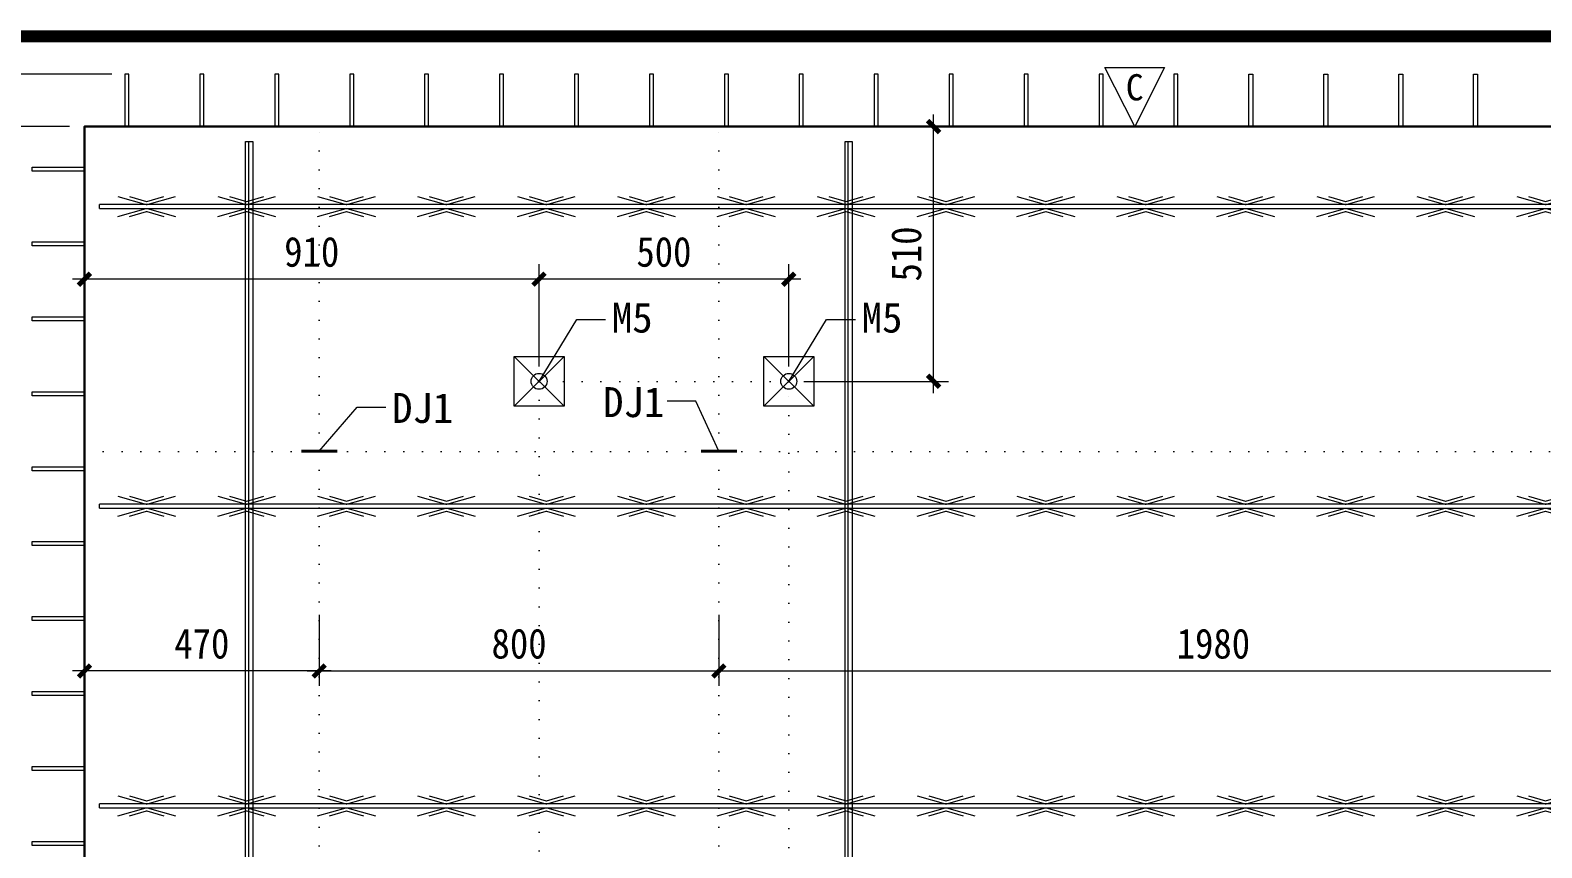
# Model space of a CAD drawing. Extents: x -517763 to -431309, y -403428 to -381056.
# Drawn here: x -454993 to -451967, y -396293 to -394656 of the extents above; entities that cross this region are included whole.
import ezdxf
from ezdxf.enums import TextEntityAlignment as Align

# ---------------------------------------------------------------- set-up
doc = ezdxf.new("R2010")
doc.units = 0
doc.header["$LTSCALE"] = 30
doc.header["$MEASUREMENT"] = 0
doc.linetypes.add('DOT', pattern=[0.25, 0, -0.25])
for name, color, linetype in [('ERECTIONMARK', 8, 'Continuous'), ('MyLine', 199, 'Continuous'), ('桁架', 4, 'Continuous'), ('钢筋', 7, 'Continuous')]:
    doc.layers.add(name, color=color, linetype=linetype)
for name, color, linetype, lineweight in [('YG-标注', 151, 'Continuous', 15), ('YZ-文字', 4, 'Continuous', 13), ('YZ-符号', 96, 'Continuous', 9), ('图框线', 7, 'Continuous', 13), ('墙板支撑', 7, 'Continuous', 15), ('轮廓线', 2, 'Continuous', 13)]:
    doc.layers.add(name, color=color, linetype=linetype, lineweight=lineweight)
doc.styles.add('YZ-样式 2', font='simhei.ttf', dxfattribs={"width": 0.9})
doc.styles.add('图签-黑体', font='simhei.ttf')
doc.styles.add('黑体', font='simhei.ttf')
doc.dimstyles.new('m_sc-10', dxfattribs={"dimtxt": 65, "dimasz": 30, "dimexe": 20, "dimexo": 30, "dimgap": 20, "dimtad": 1, "dimdec": 0, "dimzin": 1, "dimdsep": 46, "dimtxsty": '黑体', "dimblk": 'ARCHTICK', "dimcen": 250, "dimdle": 10, "dimclrd": 256, "dimclre": 256, "dimclrt": 7, "dimazin": 0, "dimtfac": 1, "dimtdec": 0, "dimtix": 1, "dimtmove": 2, "dimatfit": 2, "dimldrblk": 'ARCHTICK', "dimfxl": 1, "dimlwd": -1, "dimlwe": -1, "dimarcsym": 0})
doc.dimstyles.new('YZ-30', dxfattribs={"dimscale": 30, "dimtxt": 2, "dimasz": 0.8, "dimexe": 1, "dimexo": 1, "dimgap": 0.8, "dimtad": 1, "dimdec": 0, "dimzin": 1, "dimdsep": 46, "dimtxsty": 'YZ-样式 2', "dimblk": 'ARCHTICK', "dimcen": 250, "dimdle": 0.8, "dimclrd": 151, "dimclre": 151, "dimclrt": 7, "dimazin": 0, "dimtfac": 1, "dimtdec": 0, "dimtix": 1, "dimtmove": 2, "dimatfit": 2, "dimldrblk": 'ARCHTICK', "dimfxl": 1, "dimlwd": 9, "dimlwe": 9, "dimarcsym": 0})

# ---------------------------------------------------------------- blocks, each defined once
blk = doc.blocks.new('A$C03CA19CD')
at = {"layer": '桁架', "color": 4, "lineweight": 9}
blk.add_line((-4460, 4), (-4460, -4), dxfattribs=at)
for points in [[(-4460, 4), (0, 4), (0, -4), (-4460, -4)], [(-4423.2, 20), (-4366.3, 4), (-4364.5, 4), (-4307.6, 20)], [(-4399.7, 20), (-4365.5, 10), (-4365.2, 10), (-4331.1, 20)], [(-4223.2, 20), (-4166.3, 4), (-4164.5, 4), (-4107.6, 20)], [(-4199.7, 20), (-4165.5, 10), (-4165.2, 10), (-4131.1, 20)], [(-4023.2, 20), (-3966.3, 4), (-3964.5, 4), (-3907.6, 20)], [(-3999.7, 20), (-3965.5, 10), (-3965.2, 10), (-3931.1, 20)], [(-3823.2, 20), (-3766.3, 4), (-3764.5, 4), (-3707.6, 20)], [(-3799.7, 20), (-3765.5, 10), (-3765.2, 10), (-3731.1, 20)], [(-3623.2, 20), (-3566.3, 4), (-3564.5, 4), (-3507.6, 20)], [(-3599.7, 20), (-3565.5, 10), (-3565.2, 10), (-3531.1, 20)], [(-3423.2, 20), (-3366.3, 4), (-3364.5, 4), (-3307.6, 20)], [(-3399.7, 20), (-3365.5, 10), (-3365.2, 10), (-3331.1, 20)], [(-3223.2, 20), (-3166.3, 4), (-3164.5, 4), (-3107.6, 20)], [(-3199.7, 20), (-3165.5, 10), (-3165.2, 10), (-3131.1, 20)], [(-3023.2, 20), (-2966.3, 4), (-2964.5, 4), (-2907.6, 20)], [(-2999.7, 20), (-2965.5, 10), (-2965.2, 10), (-2931.1, 20)], [(-2823.2, 20), (-2766.3, 4), (-2764.5, 4), (-2707.6, 20)], [(-2799.7, 20), (-2765.5, 10), (-2765.2, 10), (-2731.1, 20)], [(-2623.2, 20), (-2566.3, 4), (-2564.5, 4), (-2507.6, 20)], [(-2599.7, 20), (-2565.5, 10), (-2565.2, 10), (-2531.1, 20)], [(-2423.2, 20), (-2366.3, 4), (-2364.5, 4), (-2307.6, 20)], [(-2399.7, 20), (-2365.5, 10), (-2365.2, 10), (-2331.1, 20)], [(-2223.2, 20), (-2166.3, 4), (-2164.5, 4), (-2107.6, 20)], [(-2199.7, 20), (-2165.5, 10), (-2165.2, 10), (-2131.1, 20)], [(-2023.2, 20), (-1966.3, 4), (-1964.5, 4), (-1907.6, 20)], [(-1999.7, 20), (-1965.5, 10), (-1965.2, 10), (-1931.1, 20)], [(-1822.9, 20), (-1766, 4), (-1764.1, 4), (-1707.3, 20)], [(-1799.4, 20), (-1765.2, 10), (-1764.9, 10), (-1730.8, 20)], [(-1622.9, 20), (-1566, 4), (-1564.1, 4), (-1507.3, 20)], [(-1599.4, 20), (-1565.2, 10), (-1564.9, 10), (-1530.8, 20)], [(-4423.2, -20), (-4366.3, -4), (-4364.5, -4), (-4307.6, -20)], [(-4399.7, -20), (-4365.5, -10), (-4365.2, -10), (-4331.1, -20)], [(-4223.2, -20), (-4166.3, -4), (-4164.5, -4), (-4107.6, -20)], [(-4199.7, -20), (-4165.5, -10), (-4165.2, -10), (-4131.1, -20)], [(-4023.2, -20), (-3966.3, -4), (-3964.5, -4), (-3907.6, -20)], [(-3999.7, -20), (-3965.5, -10), (-3965.2, -10), (-3931.1, -20)], [(-3823.2, -20), (-3766.3, -4), (-3764.5, -4), (-3707.6, -20)], [(-3799.7, -20), (-3765.5, -10), (-3765.2, -10), (-3731.1, -20)], [(-3623.2, -20), (-3566.3, -4), (-3564.5, -4), (-3507.6, -20)], [(-3599.7, -20), (-3565.5, -10), (-3565.2, -10), (-3531.1, -20)], [(-3423.2, -20), (-3366.3, -4), (-3364.5, -4), (-3307.6, -20)], [(-3399.7, -20), (-3365.5, -10), (-3365.2, -10), (-3331.1, -20)], [(-3223.2, -20), (-3166.3, -4), (-3164.5, -4), (-3107.6, -20)], [(-3199.7, -20), (-3165.5, -10), (-3165.2, -10), (-3131.1, -20)], [(-3023.2, -20), (-2966.3, -4), (-2964.5, -4), (-2907.6, -20)], [(-2999.7, -20), (-2965.5, -10), (-2965.2, -10), (-2931.1, -20)], [(-2823.2, -20), (-2766.3, -4), (-2764.5, -4), (-2707.6, -20)], [(-2799.7, -20), (-2765.5, -10), (-2765.2, -10), (-2731.1, -20)], [(-2623.2, -20), (-2566.3, -4), (-2564.5, -4), (-2507.6, -20)], [(-2599.7, -20), (-2565.5, -10), (-2565.2, -10), (-2531.1, -20)], [(-2423.2, -20), (-2366.3, -4), (-2364.5, -4), (-2307.6, -20)], [(-2399.7, -20), (-2365.5, -10), (-2365.2, -10), (-2331.1, -20)], [(-2223.2, -20), (-2166.3, -4), (-2164.5, -4), (-2107.6, -20)], [(-2199.7, -20), (-2165.5, -10), (-2165.2, -10), (-2131.1, -20)], [(-2023.2, -20), (-1966.3, -4), (-1964.5, -4), (-1907.6, -20)], [(-1999.7, -20), (-1965.5, -10), (-1965.2, -10), (-1931.1, -20)], [(-1822.9, -20), (-1766, -4), (-1764.1, -4), (-1707.3, -20)], [(-1799.4, -20), (-1765.2, -10), (-1764.9, -10), (-1730.8, -20)], [(-1622.9, -20), (-1566, -4), (-1564.1, -4), (-1507.3, -20)], [(-1599.4, -20), (-1565.2, -10), (-1564.9, -10), (-1530.8, -20)]]:
    blk.add_lwpolyline(points, dxfattribs=at)
blk = doc.blocks.new('_ArchTick')
at = {"color": 0, "linetype": 'ByBlock', "const_width": 0.4}
blk.add_lwpolyline([(-0.5, -0.5), (0.5, 0.5)], dxfattribs=at)
blk = doc.blocks.new('*D893')
at = {"layer": 'Defpoints', "color": 0, "ltscale": 30, "transparency": 16777216}
for p in [(-455322.3, -394849.4), (-454884, -394849.4), (-454884, -398169.4)]:
    blk.add_point(p, dxfattribs=at)
at = {"layer": 'YG-标注', "color": 151, "lineweight": 9, "ltscale": 30, "transparency": 16777216}
for p, q in [((-455322.3, -398193.4), (-455322.3, -394825.4)), ((-454914, -394849.4), (-455352.3, -394849.4)), ((-454914, -398169.4), (-455352.3, -398169.4))]:
    blk.add_line(p, q, dxfattribs=at)
at = {"layer": 'YG-标注', "color": 151, "lineweight": 9, "ltscale": 30, "transparency": 16777216, "xscale": 24, "yscale": 24, "zscale": 24}
for p, rotation in [((-455322.3, -394849.4), 90), ((-455322.3, -398169.4), 270)]:
    blk.add_blockref('_ArchTick', p, dxfattribs=dict(at, rotation=rotation))
at = {"layer": 'YG-标注', "color": 7, "lineweight": 9, "ltscale": 30, "transparency": 16777216, "insert": (-455376.6, -396509.4), "char_height": 60, "attachment_point": 5, "rotation": 90, "style": 'YZ-样式 2'}
blk.add_mtext('3320', dxfattribs=at)
blk = doc.blocks.new('*D896')
at = {"layer": 'Defpoints', "color": 0, "ltscale": 30, "transparency": 16777216}
for p in [(-454799, -394744.4), (-455322.3, -394849.4), (-454884, -394849.4)]:
    blk.add_point(p, dxfattribs=at)
at = {"layer": 'YG-标注', "color": 151, "lineweight": 9, "ltscale": 30, "transparency": 16777216}
for p, q in [((-455322.3, -394744.4), (-455322.3, -394720.4)), ((-454829, -394744.4), (-455352.3, -394744.4)), ((-455322.3, -394744.4), (-455322.3, -394849.4)), ((-454914, -394849.4), (-455352.3, -394849.4)), ((-455322.3, -394849.4), (-455322.3, -394873.4))]:
    blk.add_line(p, q, dxfattribs=at)
at = {"layer": 'YG-标注', "color": 151, "lineweight": 9, "ltscale": 30, "transparency": 16777216, "xscale": 24, "yscale": 24, "zscale": 24}
for p, rotation in [((-455322.3, -394744.4), 270), ((-455322.3, -394849.4), 90)]:
    blk.add_blockref('_ArchTick', p, dxfattribs=dict(at, rotation=rotation))
at = {"layer": 'YG-标注', "color": 7, "lineweight": 9, "ltscale": 30, "transparency": 16777216, "insert": (-455376.6, -394796.9), "char_height": 60, "attachment_point": 5, "rotation": 90, "style": 'YZ-样式 2'}
blk.add_mtext('105', dxfattribs=at)
blk = doc.blocks.new('*D897')
at = {"layer": 'Defpoints', "color": 0, "ltscale": 30, "transparency": 16777216}
for p in [(-454989, -394934.4), (-455165, -398084.4), (-454989, -398084.4)]:
    blk.add_point(p, dxfattribs=at)
at = {"layer": 'YG-标注', "color": 151, "lineweight": 9, "ltscale": 30, "transparency": 16777216}
for p, q in [((-455019, -394934.4), (-455195, -394934.4)), ((-455165, -394910.4), (-455165, -398108.4)), ((-455019, -398084.4), (-455195, -398084.4))]:
    blk.add_line(p, q, dxfattribs=at)
at = {"layer": 'YG-标注', "color": 151, "lineweight": 9, "ltscale": 30, "transparency": 16777216, "xscale": 24, "yscale": 24, "zscale": 24}
for p, rotation in [((-455165, -394934.4), 90), ((-455165, -398084.4), 270)]:
    blk.add_blockref('_ArchTick', p, dxfattribs=dict(at, rotation=rotation))
at = {"layer": 'YG-标注', "color": 7, "lineweight": 9, "ltscale": 30, "transparency": 16777216, "insert": (-455219.3, -396509.4), "char_height": 60, "attachment_point": 5, "rotation": 90, "style": 'YZ-样式 2'}
blk.add_mtext('150x21=3150', dxfattribs=at)
blk = doc.blocks.new('*D899')
at = {"layer": 'Defpoints', "color": 0, "ltscale": 30, "transparency": 16777216}
for p in [(-454884, -394849.4), (-455165, -394934.4), (-454989, -394934.4)]:
    blk.add_point(p, dxfattribs=at)
at = {"layer": 'YG-标注', "color": 151, "lineweight": 9, "ltscale": 30, "transparency": 16777216}
for p, q in [((-455165, -394849.4), (-455165, -394825.4)), ((-454914, -394849.4), (-455195, -394849.4)), ((-455165, -394849.4), (-455165, -394934.4)), ((-455019, -394934.4), (-455195, -394934.4)), ((-455165, -394934.4), (-455165, -394958.4))]:
    blk.add_line(p, q, dxfattribs=at)
at = {"layer": 'YG-标注', "color": 151, "lineweight": 9, "ltscale": 30, "transparency": 16777216, "xscale": 24, "yscale": 24, "zscale": 24}
for p, rotation in [((-455165, -394849.4), 270), ((-455165, -394934.4), 90)]:
    blk.add_blockref('_ArchTick', p, dxfattribs=dict(at, rotation=rotation))
at = {"layer": 'YG-标注', "color": 7, "lineweight": 9, "ltscale": 30, "transparency": 16777216, "insert": (-455219, -394891.9), "char_height": 60, "attachment_point": 5, "rotation": 90, "style": 'YZ-样式 2'}
blk.add_mtext('85', dxfattribs=at)
blk = doc.blocks.new('*D905')
at = {"layer": 'Defpoints', "color": 0, "ltscale": 30, "transparency": 16777216}
for p in [(-454884, -395796.7), (-454414, -395796.7), (-454884, -395939.3)]:
    blk.add_point(p, dxfattribs=at)
at = {"layer": 'YG-标注', "color": 151, "lineweight": 9, "ltscale": 30, "transparency": 16777216}
for p, q in [((-454884, -395826.7), (-454884, -395969.3)), ((-454414, -395826.7), (-454414, -395969.3)), ((-454390, -395939.3), (-454908, -395939.3))]:
    blk.add_line(p, q, dxfattribs=at)
at = {"layer": 'YG-标注', "color": 151, "lineweight": 9, "ltscale": 30, "transparency": 16777216, "xscale": 24, "yscale": 24, "zscale": 24, "rotation": 180}
blk.add_blockref('_ArchTick', (-454884, -395939.3), dxfattribs=at)
at = {"layer": 'YG-标注', "color": 151, "lineweight": 9, "ltscale": 30, "transparency": 16777216, "xscale": 24, "yscale": 24, "zscale": 24}
blk.add_blockref('_ArchTick', (-454414, -395939.3), dxfattribs=at)
at = {"layer": 'YG-标注', "color": 7, "lineweight": 9, "ltscale": 30, "transparency": 16777216, "insert": (-454649, -395884.9), "char_height": 60, "attachment_point": 5, "style": 'YZ-样式 2'}
blk.add_mtext('470', dxfattribs=at)
blk = doc.blocks.new('*D906')
at = {"layer": 'Defpoints', "color": 0, "ltscale": 30, "transparency": 16777216}
for p in [(-454414, -395796.7), (-453614, -395796.7), (-453614, -395939.3)]:
    blk.add_point(p, dxfattribs=at)
at = {"layer": 'YG-标注', "color": 151, "lineweight": 9, "ltscale": 30, "transparency": 16777216}
for p, q in [((-454414, -395826.7), (-454414, -395969.3)), ((-453614, -395826.7), (-453614, -395969.3)), ((-454438, -395939.3), (-453590, -395939.3))]:
    blk.add_line(p, q, dxfattribs=at)
at = {"layer": 'YG-标注', "color": 151, "lineweight": 9, "ltscale": 30, "transparency": 16777216, "xscale": 24, "yscale": 24, "zscale": 24, "rotation": 180}
blk.add_blockref('_ArchTick', (-454414, -395939.3), dxfattribs=at)
at = {"layer": 'YG-标注', "color": 151, "lineweight": 9, "ltscale": 30, "transparency": 16777216, "xscale": 24, "yscale": 24, "zscale": 24}
blk.add_blockref('_ArchTick', (-453614, -395939.3), dxfattribs=at)
at = {"layer": 'YG-标注', "color": 7, "lineweight": 9, "ltscale": 30, "transparency": 16777216, "insert": (-454014, -395884.9), "char_height": 60, "attachment_point": 5, "style": 'YZ-样式 2'}
blk.add_mtext('800', dxfattribs=at)
blk = doc.blocks.new('*D907')
at = {"layer": 'Defpoints', "color": 0, "ltscale": 30, "transparency": 16777216}
for p in [(-451634, -395765.4), (-453614, -395796.7), (-451634, -395939.3)]:
    blk.add_point(p, dxfattribs=at)
at = {"layer": 'YG-标注', "color": 151, "lineweight": 9, "ltscale": 30, "transparency": 16777216}
for p, q in [((-451634, -395795.4), (-451634, -395969.3)), ((-453614, -395826.7), (-453614, -395969.3)), ((-453638, -395939.3), (-451610, -395939.3))]:
    blk.add_line(p, q, dxfattribs=at)
at = {"layer": 'YG-标注', "color": 151, "lineweight": 9, "ltscale": 30, "transparency": 16777216, "xscale": 24, "yscale": 24, "zscale": 24, "rotation": 180}
blk.add_blockref('_ArchTick', (-453614, -395939.3), dxfattribs=at)
at = {"layer": 'YG-标注', "color": 151, "lineweight": 9, "ltscale": 30, "transparency": 16777216, "xscale": 24, "yscale": 24, "zscale": 24}
blk.add_blockref('_ArchTick', (-451634, -395939.3), dxfattribs=at)
at = {"layer": 'YG-标注', "color": 7, "lineweight": 9, "ltscale": 30, "transparency": 16777216, "insert": (-452624, -395884.9), "char_height": 60, "attachment_point": 5, "style": 'YZ-样式 2'}
blk.add_mtext('1980', dxfattribs=at)
blk = doc.blocks.new('A$C56E60AF3')
at = {"layer": '钢筋', "color": 4, "lineweight": 13}
for points in [[(-7.3, 0), (7.2, 0), (7.2, 3200), (7.2, 3260), (-7.3, 3260)], [(-7.3, 3260), (-7.3, 3260), (-7.3, 0)], [(-0.8, 3260), (-0.8, 3200), (-0.8, 0)]]:
    blk.add_lwpolyline(points, dxfattribs=at)
blk = doc.blocks.new('A$C6C6A476D')
at = {"layer": '墙板支撑', "color": 6, "ltscale": 30}
for p, q in [((50, 50), (-50, -50)), ((-50, 50), (50, -50))]:
    blk.add_line(p, q, dxfattribs=at)
blk.add_lwpolyline([(-50, 50), (50, 50), (50, -50), (-50, -50)], close=True, dxfattribs=at)
blk.add_circle((0, 0), 16, dxfattribs=at)
blk = doc.blocks.new('A$C35D967A2')
at = {"layer": '墙板支撑', "color": 0, "ltscale": 30}
for p in [(50, 50), (550, 50)]:
    blk.add_blockref('A$C6C6A476D', p, dxfattribs=at)
blk = doc.blocks.new('*D765')
at = {"layer": 'Defpoints', "color": 0, "ltscale": 30, "transparency": 16777216}
for p in [(-453474, -394849.4), (-453184.1, -394849.4), (-453474, -395359.4)]:
    blk.add_point(p, dxfattribs=at)
at = {"layer": 'YG-标注', "color": 151, "lineweight": 9, "ltscale": 30, "transparency": 16777216}
for p, q in [((-453184.1, -395383.4), (-453184.1, -394825.4)), ((-453444, -394849.4), (-453154.1, -394849.4)), ((-453444, -395359.4), (-453154.1, -395359.4))]:
    blk.add_line(p, q, dxfattribs=at)
at = {"layer": 'YG-标注', "color": 151, "lineweight": 9, "ltscale": 30, "transparency": 16777216, "xscale": 24, "yscale": 24, "zscale": 24}
for p, rotation in [((-453184.1, -394849.4), 90), ((-453184.1, -395359.4), 270)]:
    blk.add_blockref('_ArchTick', p, dxfattribs=dict(at, rotation=rotation))
at = {"layer": 'YG-标注', "color": 7, "ltscale": 30, "transparency": 16777216, "insert": (-453238.5, -395104.4), "char_height": 60, "attachment_point": 5, "rotation": 90, "style": 'YZ-样式 2'}
blk.add_mtext('510', dxfattribs=at)
blk = doc.blocks.new('*D766')
at = {"layer": 'Defpoints', "color": 0, "ltscale": 30, "transparency": 16777216}
for p in [(-453974, -395154.8), (-453974, -395359.4), (-453474, -395359.4)]:
    blk.add_point(p, dxfattribs=at)
at = {"layer": 'YG-标注', "color": 151, "lineweight": 9, "ltscale": 30, "transparency": 16777216}
for p, q in [((-453974, -395329.4), (-453974, -395124.8)), ((-453474, -395329.4), (-453474, -395124.8)), ((-453450, -395154.8), (-453998, -395154.8))]:
    blk.add_line(p, q, dxfattribs=at)
at = {"layer": 'YG-标注', "color": 151, "lineweight": 9, "ltscale": 30, "transparency": 16777216, "xscale": 24, "yscale": 24, "zscale": 24, "rotation": 180}
blk.add_blockref('_ArchTick', (-453974, -395154.8), dxfattribs=at)
at = {"layer": 'YG-标注', "color": 151, "lineweight": 9, "ltscale": 30, "transparency": 16777216, "xscale": 24, "yscale": 24, "zscale": 24}
blk.add_blockref('_ArchTick', (-453474, -395154.8), dxfattribs=at)
at = {"layer": 'YG-标注', "color": 7, "ltscale": 30, "transparency": 16777216, "insert": (-453724, -395100.4), "char_height": 60, "attachment_point": 5, "style": 'YZ-样式 2'}
blk.add_mtext('500', dxfattribs=at)
blk = doc.blocks.new('*D767')
at = {"layer": 'Defpoints', "color": 0, "ltscale": 30, "transparency": 16777216}
for p in [(-454884, -395154.8), (-453974, -395359.4), (-454884, -395380.4)]:
    blk.add_point(p, dxfattribs=at)
at = {"layer": 'YG-标注', "color": 151, "lineweight": 9, "ltscale": 30, "transparency": 16777216}
for p, q in [((-454884, -395350.4), (-454884, -395124.8)), ((-453974, -395329.4), (-453974, -395124.8)), ((-453950, -395154.8), (-454908, -395154.8))]:
    blk.add_line(p, q, dxfattribs=at)
at = {"layer": 'YG-标注', "color": 151, "lineweight": 9, "ltscale": 30, "transparency": 16777216, "xscale": 24, "yscale": 24, "zscale": 24, "rotation": 180}
blk.add_blockref('_ArchTick', (-454884, -395154.8), dxfattribs=at)
at = {"layer": 'YG-标注', "color": 151, "lineweight": 9, "ltscale": 30, "transparency": 16777216, "xscale": 24, "yscale": 24, "zscale": 24}
blk.add_blockref('_ArchTick', (-453974, -395154.8), dxfattribs=at)
at = {"layer": 'YG-标注', "color": 7, "ltscale": 30, "transparency": 16777216, "insert": (-454429, -395100.4), "char_height": 60, "attachment_point": 5, "style": 'YZ-样式 2'}
blk.add_mtext('910', dxfattribs=at)

msp = doc.modelspace()

# ---------------------------------------------------------------- linework, layer by layer
at = {"layer": 'ERECTIONMARK', "color": 3, "lineweight": 40}
for p, q in [((-454449.7, -395499.4), (-454378.2, -395499.4)), ((-453649.7, -395499.4), (-453578.2, -395499.4))]:
    msp.add_line(p, q, dxfattribs=at)
at = {"layer": 'MyLine', "color": 0}
for p, q in [((-456209, -394668.4), (-444059, -394668.4)), ((-454884, -394849.4), (-450364, -394849.4)), ((-454884, -398169.4), (-454884, -394849.4))]:
    msp.add_line(p, q, dxfattribs=at)
at = {"layer": 'YZ-符号', "color": 253, "linetype": 'DOT', "lineweight": 13, "ltscale": 5}
for p, q in [((-454414, -398169.4), (-454414, -394849.4)), ((-453614, -398169.4), (-453614, -394849.4)), ((-454884, -395499.8), (-450364, -395499.8))]:
    msp.add_line(p, q, dxfattribs=at)
at = {"layer": 'YZ-符号', "color": 1, "lineweight": 15}
msp.add_lwpolyline([(-452781.5, -394849.4), (-452841.2, -394731), (-452721.8, -394731)], close=True, dxfattribs=at)
at = {"layer": 'YZ-符号', "color": 253, "linetype": 'DOT', "lineweight": 13, "ltscale": 5}
msp.add_lwpolyline([(-453974, -397909.4), (-453474, -397909.4), (-453474, -395359.4), (-453974, -395359.4)], close=True, dxfattribs=at)
at = {"layer": '图框线', "const_width": 24}
msp.add_lwpolyline([(-456209, -394668.4), (-444059, -394668.4), (-444059, -403278.4), (-456209, -403278.4)], close=True, dxfattribs=at)
at = {"layer": '轮廓线', "color": 2, "lineweight": 30}
msp.add_lwpolyline([(-450364, -398169.4), (-450364, -394849.4), (-454884, -394849.4), (-454884, -398169.4)], close=True, dxfattribs=at)
at = {"layer": '钢筋', "color": 5, "lineweight": 13}
for points in [[(-454795, -394849.4), (-454795, -394744.4), (-454803, -394744.4), (-454803, -394849.4)], [(-454645, -394849.4), (-454645, -394744.4), (-454653, -394744.4), (-454653, -394849.4)], [(-454495, -394849.4), (-454495, -394744.4), (-454503, -394744.4), (-454503, -394849.4)], [(-454345, -394849.4), (-454345, -394744.4), (-454353, -394744.4), (-454353, -394849.4)], [(-454195, -394849.4), (-454195, -394744.4), (-454203, -394744.4), (-454203, -394849.4)], [(-454045, -394849.4), (-454045, -394744.4), (-454053, -394744.4), (-454053, -394849.4)], [(-453895, -394849.4), (-453895, -394744.4), (-453903, -394744.4), (-453903, -394849.4)], [(-453745, -394849.4), (-453745, -394744.4), (-453753, -394744.4), (-453753, -394849.4)], [(-453595, -394849.4), (-453595, -394744.4), (-453603, -394744.4), (-453603, -394849.4)], [(-453445, -394849.4), (-453445, -394744.4), (-453453, -394744.4), (-453453, -394849.4)], [(-453295, -394849.4), (-453295, -394744.4), (-453303, -394744.4), (-453303, -394849.4)], [(-453145, -394849.4), (-453145, -394744.4), (-453153, -394744.4), (-453153, -394849.4)], [(-452995, -394849.4), (-452995, -394744.4), (-453003, -394744.4), (-453003, -394849.4)], [(-452845, -394849.4), (-452845, -394744.4), (-452853, -394744.4), (-452853, -394849.4)], [(-452695, -394849.4), (-452695, -394744.4), (-452703, -394744.4), (-452703, -394849.4)], [(-452553, -394849.4), (-452553, -394744.4), (-452545, -394744.4), (-452545, -394849.4)], [(-452403, -394849.4), (-452403, -394744.4), (-452395, -394744.4), (-452395, -394849.4)], [(-452253, -394849.4), (-452253, -394744.4), (-452245, -394744.4), (-452245, -394849.4)], [(-452103, -394849.4), (-452103, -394744.4), (-452095, -394744.4), (-452095, -394849.4)]]:
    msp.add_lwpolyline(points, dxfattribs=at)
at = {"layer": '钢筋', "color": 1, "lineweight": 13}
for points in [[(-454884, -394938.4), (-454989, -394938.4), (-454989, -394930.4), (-454884, -394930.4)], [(-454884, -395088.4), (-454989, -395088.4), (-454989, -395080.4), (-454884, -395080.4)], [(-454884, -395238.4), (-454989, -395238.4), (-454989, -395230.4), (-454884, -395230.4)], [(-454884, -395388.4), (-454989, -395388.4), (-454989, -395380.4), (-454884, -395380.4)], [(-454884, -395538.4), (-454989, -395538.4), (-454989, -395530.4), (-454884, -395530.4)], [(-454884, -395688.4), (-454989, -395688.4), (-454989, -395680.4), (-454884, -395680.4)], [(-454884, -395838.4), (-454989, -395838.4), (-454989, -395830.4), (-454884, -395830.4)], [(-454884, -395988.4), (-454989, -395988.4), (-454989, -395980.4), (-454884, -395980.4)], [(-454884, -396138.4), (-454989, -396138.4), (-454989, -396130.4), (-454884, -396130.4)], [(-454884, -396288.4), (-454989, -396288.4), (-454989, -396280.4), (-454884, -396280.4)]]:
    msp.add_lwpolyline(points, dxfattribs=at)

# ---------------------------------------------------------------- block references
at = {"layer": 'YG-标注', "color": 0, "ltscale": 30, "xscale": -1, "rotation": 180}
for p in [(-454554.2, -394879.4), (-453354.2, -394879.4)]:
    msp.add_blockref('A$C56E60AF3', p, dxfattribs=at)
at = {"layer": '墙板支撑'}
msp.add_blockref('A$C35D967A2', (-454024, -395409.4), dxfattribs=at)
at = {"layer": '钢筋', "color": 0, "ltscale": 30, "xscale": -1, "rotation": 180}
for p in [(-450394, -395009.4), (-450394, -395609.4), (-450394, -396209.4)]:
    msp.add_blockref('A$C03CA19CD', p, dxfattribs=at)

# ---------------------------------------------------------------- texts
at = {"layer": 'YZ-文字', "style": '黑体'}
for s, p in [('M5', (-453828.2, -395231.8)), ('M5', (-453328.2, -395231.8)), ('DJ1', (-454268.2, -395412.7)), ('DJ1', (-453845.8, -395401))]:
    msp.add_text(s, height=60, dxfattribs=at).set_placement(p, align=Align.MIDDLE_LEFT)
at = {"layer": 'YZ-符号', "color": 1, "lineweight": 15, "style": '图签-黑体'}
msp.add_text('C', height=52.5, dxfattribs=at).set_placement((-452799.4, -394796.9))

# ---------------------------------------------------------------- dimensions: what is measured, and where the dimension line sits
at = {"layer": 'YG-标注', "color": 0, "lineweight": 9, "ltscale": 30}
for base, p1, p2, angle, picture, middle in [((-455322.3, -394849.4), (-454799, -394744.4), (-454884, -394849.4), 270, '*D896', (-455376.6, -394796.9)), ((-455322.3, -394849.4), (-454884, -398169.4), (-454884, -394849.4), 90, '*D893', (-455376.6, -396509.4)), ((-455165, -394934.4), (-454884, -394849.4), (-454989, -394934.4), 270, '*D899', (-455219, -394891.9))]:
    dim = msp.add_linear_dim(base=base, p1=p1, p2=p2, angle=angle, dimstyle='YZ-30', dxfattribs=at)
    dim.commit()
    dim.dimension.update_dxf_attribs({"geometry": picture, "text_midpoint": middle})
at = {"layer": 'YG-标注', "color": 0, "ltscale": 30}
dim = msp.add_aligned_dim(p1=(-453474, -395359.4), p2=(-453474, -394849.4), distance=-289.9, dimstyle='YZ-30', dxfattribs=at)
dim.commit()
dim.dimension.update_dxf_attribs({"geometry": '*D765', "text_midpoint": (-453238.5, -395104.4)})
at = {"layer": 'YG-标注', "color": 0, "lineweight": 9, "ltscale": 30}
dim = msp.add_linear_dim(base=(-455165, -398084.4), p1=(-454989, -394934.4), p2=(-454989, -398084.4), angle=270, text='150x21=<>', dimstyle='YZ-30', dxfattribs=at)
dim.commit()
dim.dimension.update_dxf_attribs({"geometry": '*D897', "text_midpoint": (-455219.3, -396509.4)})
at = {"layer": 'YG-标注', "color": 0, "ltscale": 30}
for base, p1, p2, picture, middle in [((-454884, -395154.8), (-453974, -395359.4), (-454884, -395380.4), '*D767', (-454429, -395100.4)), ((-453974, -395154.8), (-453474, -395359.4), (-453974, -395359.4), '*D766', (-453724, -395100.4))]:
    dim = msp.add_linear_dim(base=base, p1=p1, p2=p2, dimstyle='YZ-30', dxfattribs=at)
    dim.commit()
    dim.dimension.update_dxf_attribs({"geometry": picture, "text_midpoint": middle})
at = {"layer": 'YG-标注', "color": 0, "lineweight": 9, "ltscale": 30}
for base, p1, p2, picture, middle in [((-451634, -395939.3), (-453614, -395796.7), (-451634, -395765.4), '*D907', (-452624, -395884.9)), ((-454884, -395939.3), (-454414, -395796.7), (-454884, -395796.7), '*D905', (-454649, -395884.9)), ((-453614, -395939.3), (-454414, -395796.7), (-453614, -395796.7), '*D906', (-454014, -395884.9))]:
    dim = msp.add_linear_dim(base=base, p1=p1, p2=p2, dimstyle='YZ-30', dxfattribs=at)
    dim.commit()
    dim.dimension.update_dxf_attribs({"geometry": picture, "text_midpoint": middle})

# ---------------------------------------------------------------- leaders
at = {"layer": 'YZ-符号', "lineweight": 13}
for points in [[(-453974, -395359.4), (-453898.3, -395235.5), (-453840.7, -395235.5)], [(-453474, -395359.4), (-453398.3, -395235.5), (-453340.7, -395235.5)], [(-454414, -395499.4), (-454338.3, -395411), (-454280.7, -395411)], [(-453614, -395499.4), (-453660.2, -395399.3), (-453717.7, -395399.3)]]:
    msp.add_leader(points, dimstyle='m_sc-10', override={"dimasz": 5, "dimldrblk": 'Dot'}, dxfattribs=at)

doc.saveas('drawing.dxf')
